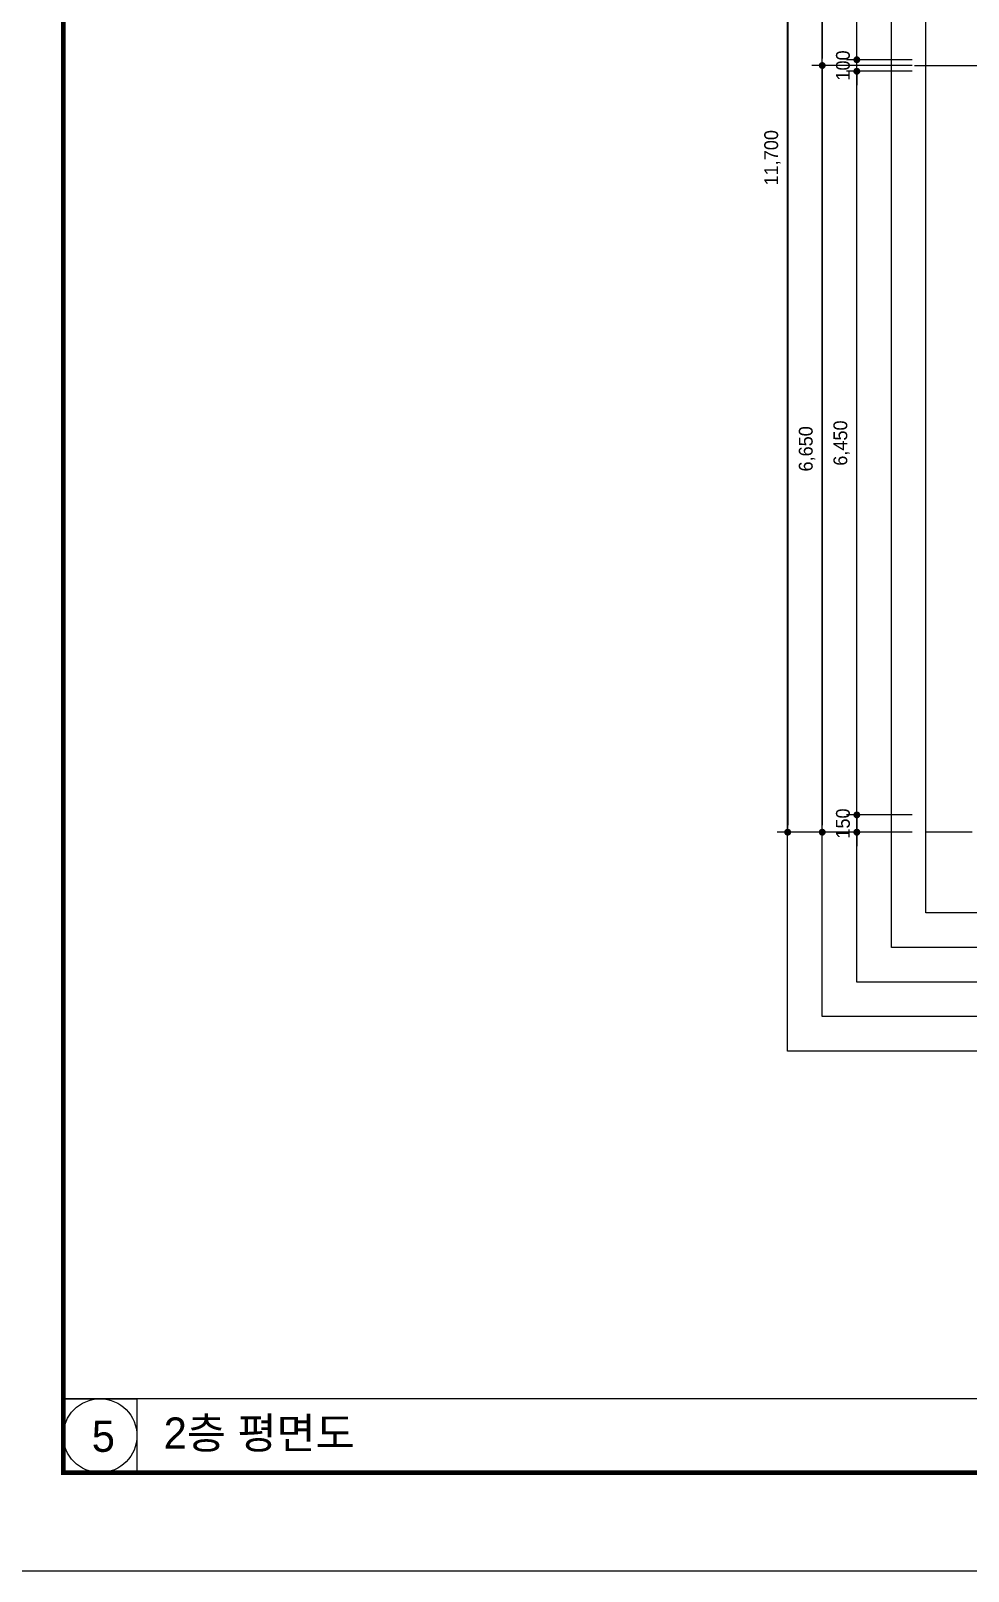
# Model space of a CAD drawing. Header units: millimetres. Extents: x -224448 to 1592092, y -164641 to 319001.
# Drawn here: x 47659 to 55791, y 146190 to 159551 of the extents above; entities that cross this region are included whole.
import ezdxf

# ---------------------------------------------------------------- set-up
doc = ezdxf.new("R2010")
doc.units = ezdxf.units.MM
doc.linetypes.add('CENTER2', pattern=[1.125, 0.75, -0.125, 0.125, -0.125])
doc.layers.get('Defpoints').update_dxf_attribs({"color": 35})
for name, color, linetype in [('ARREA', 1, 'Continuous'), ('DIM', 3, 'Continuous'), ('I_FORMAT', 7, 'Continuous')]:
    doc.layers.add(name, color=color, linetype=linetype)
doc.styles.add('IABU-글꼴스타일', font='')
doc.styles.add('sim', font='')
doc.styles.get('IABU-글꼴스타일').set_extended_font_data('HY울릉도L')
doc.styles.get('sim').set_extended_font_data('Pretendard Variable Light')
doc.dimstyles.new('IABC-100 (SUB)', dxfattribs={"dimscale": 60, "dimtxt": 2, "dimasz": 1, "dimexe": 1.5, "dimexo": 2, "dimgap": 1, "dimtad": 1, "dimdec": 0, "dimdsep": 46, "dimlunit": 6, "dimtxsty": 'IABU-글꼴스타일', "dimblk": '1234_Dot', "dimcen": 1, "dimclrd": 4, "dimclre": 4, "dimclrt": 7, "dimadec": 0, "dimazin": 0, "dimtfac": 1, "dimtdec": 0, "dimtix": 1, "dimtmove": 2, "dimatfit": 3, "dimldrblk": '1234_Dot', "dimfxl": 2, "dimtolj": 1, "dimtzin": 0, "dimarcsym": 0})

# ---------------------------------------------------------------- blocks, each defined once
blk = doc.blocks.new('1234_Dot')
at = {"color": 0, "linetype": 'ByBlock', "lineweight": -2}
blk.add_line((-0.5, 0), (-1, 0), dxfattribs=at)
at = {"color": 0, "linetype": 'ByBlock', "const_width": 0.5}
blk.add_lwpolyline([(-0.25, 0, 1), (0.25, 0, 1)], format="xyb", close=True, dxfattribs=at)
blk = doc.blocks.new('*D387')
at = {"layer": 'Defpoints', "color": 0, "ltscale": 50, "transparency": 16777216}
for p in [(55425, 164300), (54525, 159250), (55425, 159250)]:
    blk.add_point(p, dxfattribs=at)
at = {"layer": 'DIM', "color": 4, "lineweight": -2, "ltscale": 50, "transparency": 16777216}
for p, q in [((55305, 164300), (54435, 164300)), ((54525, 164240), (54525, 159310)), ((55305, 159250), (54435, 159250))]:
    blk.add_line(p, q, dxfattribs=at)
at = {"layer": 'DIM', "color": 4, "lineweight": -2, "ltscale": 50, "transparency": 16777216, "xscale": 60, "yscale": 60, "zscale": 60}
for p, rotation in [((54525, 164300), 90), ((54525, 159250), 270)]:
    blk.add_blockref('1234_Dot', p, dxfattribs=dict(at, rotation=rotation))
at = {"layer": 'DIM', "color": 7, "ltscale": 50, "transparency": 16777216, "insert": (54393, 161775), "char_height": 120, "attachment_point": 5, "rotation": 90, "style": 'IABU-글꼴스타일'}
blk.add_mtext('\\A1;5,050', dxfattribs=at)
blk = doc.blocks.new('*D388')
at = {"layer": 'Defpoints', "color": 0, "ltscale": 50, "transparency": 16777216}
for p in [(55425, 159250), (54525, 152600), (55425, 152600)]:
    blk.add_point(p, dxfattribs=at)
at = {"layer": 'DIM', "color": 4, "lineweight": -2, "ltscale": 50, "transparency": 16777216}
for p, q in [((55305, 159250), (54435, 159250)), ((54525, 159190), (54525, 152660)), ((55305, 152600), (54435, 152600))]:
    blk.add_line(p, q, dxfattribs=at)
at = {"layer": 'DIM', "color": 4, "lineweight": -2, "ltscale": 50, "transparency": 16777216, "xscale": 60, "yscale": 60, "zscale": 60}
for p, rotation in [((54525, 159250), 90), ((54525, 152600), 270)]:
    blk.add_blockref('1234_Dot', p, dxfattribs=dict(at, rotation=rotation))
at = {"layer": 'DIM', "color": 7, "ltscale": 50, "transparency": 16777216, "insert": (54393, 155925), "char_height": 120, "attachment_point": 5, "rotation": 90, "style": 'IABU-글꼴스타일'}
blk.add_mtext('\\A1;6,650', dxfattribs=at)
blk = doc.blocks.new('*D376')
at = {"layer": 'Defpoints', "color": 0, "ltscale": 50, "transparency": 16777216}
for p in [(55425, 164300), (54225, 152600), (55425, 152600)]:
    blk.add_point(p, dxfattribs=at)
at = {"layer": 'DIM', "color": 4, "lineweight": -2, "ltscale": 50, "transparency": 16777216}
for p, q in [((55305, 164300), (54135, 164300)), ((54225, 164240), (54225, 152660)), ((55305, 152600), (54135, 152600))]:
    blk.add_line(p, q, dxfattribs=at)
at = {"layer": 'DIM', "color": 4, "lineweight": -2, "ltscale": 50, "transparency": 16777216, "xscale": 60, "yscale": 60, "zscale": 60}
for p, rotation in [((54225, 164300), 90), ((54225, 152600), 270)]:
    blk.add_blockref('1234_Dot', p, dxfattribs=dict(at, rotation=rotation))
at = {"layer": 'DIM', "color": 7, "ltscale": 50, "transparency": 16777216, "insert": (54093, 158450), "char_height": 120, "attachment_point": 5, "rotation": 90, "style": 'IABU-글꼴스타일'}
blk.add_mtext('\\A1;11,700', dxfattribs=at)
blk = doc.blocks.new('*D912')
at = {"layer": 'Defpoints', "color": 0, "ltscale": 50, "transparency": 16777216}
for p in [(54825, 159200), (55425, 159200), (55425, 152750)]:
    blk.add_point(p, dxfattribs=at)
at = {"layer": 'DIM', "color": 4, "lineweight": -2, "ltscale": 50, "transparency": 16777216}
for p, q in [((55305, 159200), (54735, 159200)), ((54825, 152810), (54825, 159140)), ((55305, 152750), (54735, 152750))]:
    blk.add_line(p, q, dxfattribs=at)
at = {"layer": 'DIM', "color": 4, "lineweight": -2, "ltscale": 50, "transparency": 16777216, "xscale": 60, "yscale": 60, "zscale": 60}
for p, rotation in [((54825, 159200), 90), ((54825, 152750), 270)]:
    blk.add_blockref('1234_Dot', p, dxfattribs=dict(at, rotation=rotation))
at = {"layer": 'DIM', "color": 7, "ltscale": 50, "transparency": 16777216, "insert": (54693, 155975), "char_height": 120, "attachment_point": 5, "rotation": 90, "style": 'IABU-글꼴스타일'}
blk.add_mtext('\\A1;6,450', dxfattribs=at)
blk = doc.blocks.new('*D915')
at = {"layer": 'Defpoints', "color": 0, "ltscale": 50, "transparency": 16777216}
for p in [(55425, 152750), (54825, 152600), (55425, 152600)]:
    blk.add_point(p, dxfattribs=at)
at = {"layer": 'DIM', "color": 4, "lineweight": -2, "ltscale": 50, "transparency": 16777216}
for p, q in [((54825, 152810), (54825, 152870)), ((55305, 152750), (54735, 152750)), ((54825, 152750), (54825, 152600)), ((55305, 152600), (54735, 152600)), ((54825, 152540), (54825, 152480))]:
    blk.add_line(p, q, dxfattribs=at)
at = {"layer": 'DIM', "color": 4, "lineweight": -2, "ltscale": 50, "transparency": 16777216, "xscale": 60, "yscale": 60, "zscale": 60}
for p, rotation in [((54825, 152750), 270), ((54825, 152600), 90)]:
    blk.add_blockref('1234_Dot', p, dxfattribs=dict(at, rotation=rotation))
at = {"layer": 'DIM', "color": 7, "ltscale": 50, "transparency": 16777216, "insert": (54705, 152675), "char_height": 120, "attachment_point": 5, "rotation": 90, "style": 'IABU-글꼴스타일'}
blk.add_mtext('\\A1;150', dxfattribs=at)
blk = doc.blocks.new('*D924')
at = {"layer": 'Defpoints', "color": 0, "ltscale": 50, "transparency": 16777216}
for p in [(54825, 159300), (55425, 159300), (55425, 159200)]:
    blk.add_point(p, dxfattribs=at)
at = {"layer": 'DIM', "color": 4, "lineweight": -2, "ltscale": 50, "transparency": 16777216}
for p, q in [((54825, 159360), (54825, 159420)), ((55305, 159300), (54735, 159300)), ((54825, 159200), (54825, 159300)), ((55305, 159200), (54735, 159200)), ((54825, 159140), (54825, 159080))]:
    blk.add_line(p, q, dxfattribs=at)
at = {"layer": 'DIM', "color": 4, "lineweight": -2, "ltscale": 50, "transparency": 16777216, "xscale": 60, "yscale": 60, "zscale": 60}
for p, rotation in [((54825, 159300), 270), ((54825, 159200), 90)]:
    blk.add_blockref('1234_Dot', p, dxfattribs=dict(at, rotation=rotation))
at = {"layer": 'DIM', "color": 7, "ltscale": 50, "transparency": 16777216, "insert": (54705, 159250), "char_height": 120, "attachment_point": 5, "rotation": 90, "style": 'IABU-글꼴스타일'}
blk.add_mtext('\\A1;100', dxfattribs=at)
blk = doc.blocks.new('*D925')
at = {"layer": 'Defpoints', "color": 0, "ltscale": 50, "transparency": 16777216}
for p in [(54825, 164150), (55425, 164150), (55425, 159300)]:
    blk.add_point(p, dxfattribs=at)
at = {"layer": 'DIM', "color": 4, "lineweight": -2, "ltscale": 50, "transparency": 16777216}
for p, q in [((55305, 164150), (54735, 164150)), ((54825, 159360), (54825, 164090)), ((55305, 159300), (54735, 159300))]:
    blk.add_line(p, q, dxfattribs=at)
at = {"layer": 'DIM', "color": 4, "lineweight": -2, "ltscale": 50, "transparency": 16777216, "xscale": 60, "yscale": 60, "zscale": 60}
for p, rotation in [((54825, 164150), 90), ((54825, 159300), 270)]:
    blk.add_blockref('1234_Dot', p, dxfattribs=dict(at, rotation=rotation))
at = {"layer": 'DIM', "color": 7, "ltscale": 50, "transparency": 16777216, "insert": (54693, 161725), "char_height": 120, "attachment_point": 5, "rotation": 90, "style": 'IABU-글꼴스타일'}
blk.add_mtext('\\A1;4,850', dxfattribs=at)

msp = doc.modelspace()

# ---------------------------------------------------------------- linework, layer by layer
at = {"layer": 'ARREA', "color": 1, "linetype": 'CENTER2', "ltscale": 2000}
for p, q in [((55324.894, 159250.492), (61879.894, 159250.492)), ((69324.894, 152600.492), (55424.894, 152600.492))]:
    msp.add_line(p, q, dxfattribs=at)
at = {"layer": 'Defpoints'}
for points in [[(47060, 169950.153), (80660, 169950.153), (80660, 146190.153), (47060, 146190.153)], [(54224.894, 166200.492), (70524.894, 166200.492), (70524.894, 150700.492), (54224.894, 150700.492)], [(54524.894, 165900.492), (70224.894, 165900.492), (70224.894, 151000.492), (54524.894, 151000.492)], [(54824.894, 165600.492), (69924.894, 165600.492), (69924.894, 151300.492), (54824.894, 151300.492)], [(55124.894, 165300.492), (69624.894, 165300.492), (69624.894, 151600.492), (55124.894, 151600.492)], [(55424.894, 165000.492), (69324.894, 165000.492), (69324.894, 151900.492), (55424.894, 151900.492)]]:
    msp.add_lwpolyline(points, close=True, dxfattribs=at)
at = {"layer": 'I_FORMAT'}
msp.add_line((76647.975, 147685.353), (47940, 147685.353), dxfattribs=at)
at = {"layer": 'I_FORMAT', "const_width": 40.174}
msp.add_lwpolyline([(76647.975, 147045.353), (47940, 147045.353), (47940, 169094.953), (76647.975, 169094.953)], dxfattribs=at)
at = {"layer": 'I_FORMAT'}
msp.add_lwpolyline([(47940, 147685.353), (48580, 147685.353), (48580, 147045.353), (47940, 147045.353)], close=True, dxfattribs=at)
msp.add_circle((48260, 147365.353), 320, dxfattribs=at)

# ---------------------------------------------------------------- texts
at = {"layer": 'I_FORMAT', "char_height": 270, "width": 5910.6775, "attachment_point": 5, "style": 'sim'}
for s, insert in [('\\pxql;2층 평면도', (51767.099, 147374.466)), ('\\pxql;5', (51143.012, 147358.466))]:
    msp.add_mtext(s, dxfattribs=dict(at, insert=insert))

# ---------------------------------------------------------------- dimensions: what is measured, and where the dimension line sits
at = {"layer": 'DIM', "ltscale": 50}
for base, p1, p2, picture, middle in [((54224.894, 152600.492), (55424.894, 164300.492), (55424.894, 152600.492), '*D376', (54093.466, 158450.492)), ((54524.894, 159250.492), (55424.894, 164300.492), (55424.894, 159250.492), '*D387', (54393.466, 161775.492)), ((54824.894, 164150.391), (55424.894, 159300.492), (55424.894, 164150.391), '*D925', (54693.466, 161725.441)), ((54824.894, 159300.492), (55424.894, 159200.492), (55424.894, 159300.492), '*D924', (54704.894, 159250.492)), ((54524.894, 152600.492), (55424.894, 159250.492), (55424.894, 152600.492), '*D388', (54393.466, 155925.492)), ((54824.894, 159200.492), (55424.894, 152750.492), (55424.894, 159200.492), '*D912', (54693.466, 155975.492)), ((54824.894, 152600.492), (55424.894, 152750.492), (55424.894, 152600.492), '*D915', (54704.894, 152675.492))]:
    dim = msp.add_linear_dim(base=base, p1=p1, p2=p2, angle=90, dimstyle='IABC-100 (SUB)', dxfattribs=at)
    dim.commit()
    dim.dimension.update_dxf_attribs({"geometry": picture, "text_midpoint": middle})

doc.saveas('drawing.dxf')
